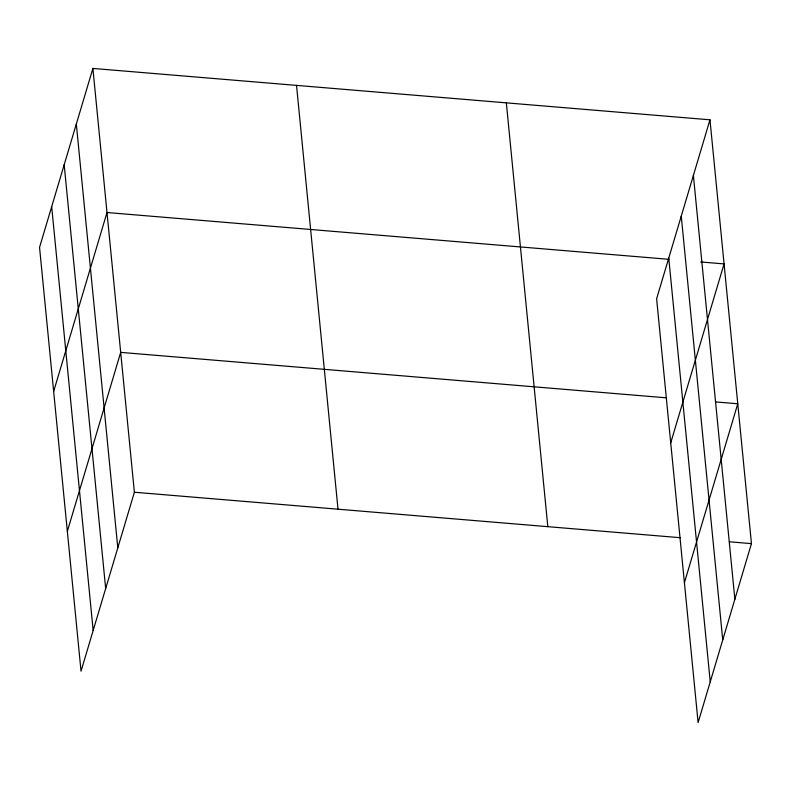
<?xml version="1.0" encoding="UTF-8"?>
<svg xmlns="http://www.w3.org/2000/svg" width="791" height="791" viewBox="0 0 791 791"><rect width="100%" height="100%" fill="white"/><g stroke="black" fill="none" stroke-linecap="round" stroke-linejoin="round"><path stroke-width="1.19" d="M92.893 68.431L39.55 247.375L81.028 671.193L134.381 492.239L92.893 68.431L709.972 119.807L751.45 543.625L698.107 722.569L656.619 298.761L709.972 119.807M53.65 391.466L107.003 212.522L668.87 259.31M67.344 531.334L120.687 352.381L666.615 397.843M670.728 442.851L724.072 263.907L700.767 261.969M684.413 582.71L737.766 403.766L715.677 401.927M134.381 492.239L680.3 537.702M729.371 541.786L751.45 543.625M693.391 175.424L734.869 599.242M681.259 216.121L722.737 639.939M668.751 258.054L710.239 681.872M506.339 102.85L547.817 526.668M296.526 85.379L338.014 509.196M76.322 124.039L117.8 547.856M64.18 164.736L105.668 588.553M51.682 206.669L93.16 630.486"/></g></svg>
